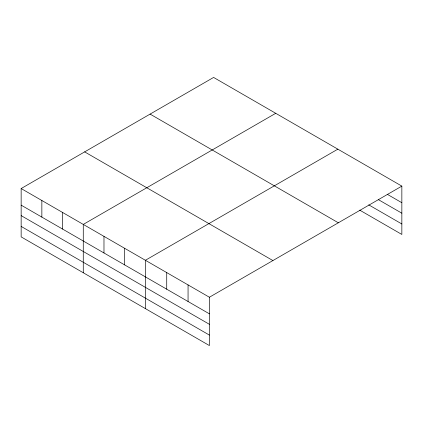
<?xml version="1.0" encoding="UTF-8"?>
<svg xmlns="http://www.w3.org/2000/svg" width="423" height="423" viewBox="0 0 423 423"><rect width="100%" height="100%" fill="white"/><g stroke="black" fill="none" stroke-linecap="round" stroke-linejoin="round"><path stroke-width="0.63" d="M359.74 210.141L401.85 234.453L401.85 186.115L213.604 77.435L21.15 188.547L21.15 236.885L209.396 345.565L209.396 297.232L21.15 188.547M275.727 113.301L83.273 224.412L83.273 272.75M337.845 149.166L145.39 260.277L145.39 308.616M209.396 297.232L401.85 186.115M387.251 194.289L401.85 202.717M378.268 199.577L401.85 213.187M368.724 204.854L401.85 223.979M150.096 114.104L338.342 222.784M84.658 151.883L272.904 260.563M21.15 205.15L209.396 313.829M21.15 215.619L209.396 324.304M21.15 226.411L209.396 335.09M188.061 284.912L188.061 301.514M166.725 272.597L166.725 289.195M124.685 248.322L124.685 264.925M103.979 236.367L103.979 252.97M62.562 212.457L62.562 229.06M41.856 200.502L41.856 217.105"/></g></svg>
